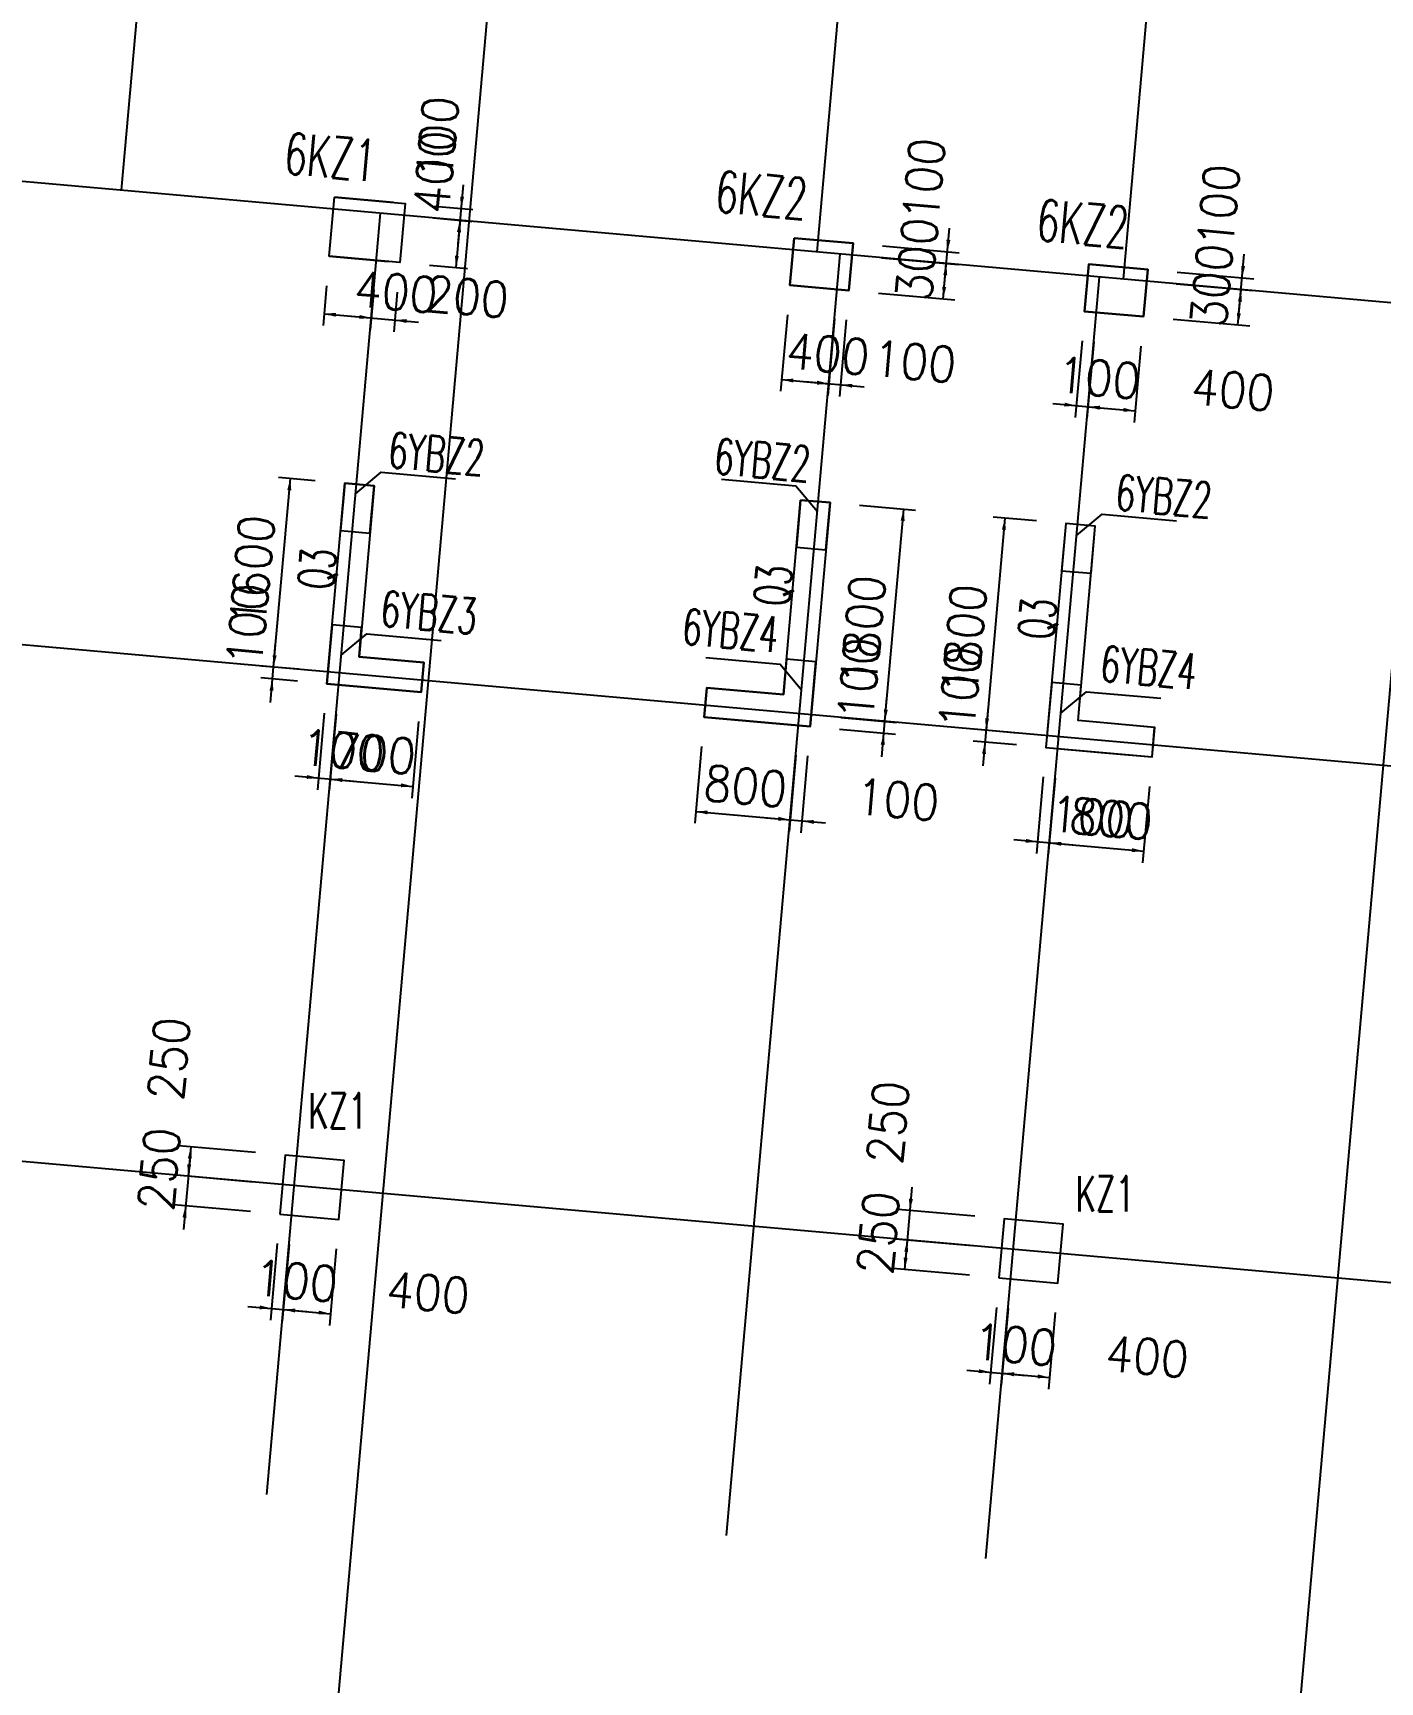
# Model space of a CAD drawing. Extents: x 387171 to 699106, y 11966 to 245688.
# Drawn here: x 605497 to 616880, y 54502 to 68437 of the extents above; entities that cross this region are included whole.
import ezdxf

# ---------------------------------------------------------------- set-up
doc = ezdxf.new("R2010")
doc.units = 0
doc.header["$LTSCALE"] = 100
doc.header["$MEASUREMENT"] = 0
for name, color, linetype in [('b边缘构件', 235, 'Continuous'), ('cnum', 7, 'Continuous'), ('COLU', 7, 'Continuous'), ('colu-主楼', 7, 'Continuous'), ('DIM', 3, 'Continuous'), ('DOTE', 253, 'Continuous'), ('NUM', 7, 'Continuous'), ('TEXT', 7, 'Continuous'), ('THIN', 7, 'Continuous'), ('wall-主楼', 2, 'Continuous'), ('Y阴影', 254, 'Continuous'), ('剪力墙身标注', 7, 'Continuous'), ('小尺寸', 4, 'Continuous'), ('柱', 2, 'Continuous')]:
    doc.layers.add(name, color=color, linetype=linetype)
doc.styles.get("Standard").update_dxf_attribs({"font": 'standard'})
doc.dimstyles.get("Standard").update_dxf_attribs({"dimtxt": 300, "dimasz": 100, "dimexe": 100, "dimexo": 250, "dimgap": 100, "dimtad": 0, "dimtoh": 1, "dimdec": 0, "dimdsep": 46, "dimcen": 0.09, "dimclrt": 7, "dimadec": 0, "dimazin": 0, "dimtfac": 1, "dimtdec": 4, "dimtofl": 0, "dimtmove": 0, "dimatfit": 3, "dimfxl": 1, "dimtolj": 1, "dimtzin": 0, "dimarcsym": 0})

# ---------------------------------------------------------------- blocks, each defined once
blk = doc.blocks.new('*D2627')
at = {"layer": '小尺寸', "color": 0, "linetype": 'ByBlock', "lineweight": -2}
for p, q in [((611872, 66056), (611814, 65409)), ((612270, 66021), (612213, 65374)), ((611823, 65508), (612222, 65473))]:
    blk.add_line(p, q, dxfattribs=at)
for points in [[(611823, 65508), (611924, 65516), (611921, 65483)], [(612222, 65473), (612121, 65465), (612123, 65499)]]:
    blk.add_solid(points, dxfattribs=at)
at = {"layer": '小尺寸', "color": 7, "linetype": 'Continuous', "lineweight": -2, "insert": (612214, 65725), "char_height": 300, "width": 576.67, "attachment_point": 5, "rotation": 354.9316}
blk.add_mtext('400', dxfattribs=at)
blk = doc.blocks.new('*D2034')
at = {"layer": '小尺寸', "color": 0, "linetype": 'ByBlock', "lineweight": -2}
for p, q in [((612270, 66021), (612213, 65374)), ((612370, 66012), (612312, 65365)), ((612022, 65491), (612520, 65447))]:
    blk.add_line(p, q, dxfattribs=at)
for points in [[(612222, 65473), (612121, 65465), (612123, 65499)], [(612321, 65464), (612422, 65472), (612419, 65439)]]:
    blk.add_solid(points, dxfattribs=at)
at = {"layer": '小尺寸', "color": 7, "linetype": 'Continuous', "lineweight": -2, "insert": (612947, 65660), "char_height": 300, "width": 476.67, "attachment_point": 5, "rotation": 354.9316}
blk.add_mtext('100', dxfattribs=at)
blk = doc.blocks.new('*D1628')
at = {"layer": '小尺寸', "color": 0, "linetype": 'ByBlock', "lineweight": -2}
for p, q in [((612667, 66538), (613315, 66480)), ((613189, 66190), (613215, 66489)), ((612641, 66239), (613288, 66182))]:
    blk.add_line(p, q, dxfattribs=at)
for points in [[(613215, 66489), (613223, 66388), (613190, 66391)], [(613189, 66190), (613181, 66292), (613214, 66289)]]:
    blk.add_solid(points, dxfattribs=at)
at = {"layer": '小尺寸', "color": 7, "linetype": 'Continuous', "lineweight": -2, "insert": (612968, 66527), "char_height": 300, "width": 566.67, "attachment_point": 5, "rotation": 84.9316}
blk.add_mtext('300', dxfattribs=at)
blk = doc.blocks.new('*D2407')
at = {"layer": '小尺寸', "color": 0, "linetype": 'ByBlock', "lineweight": -2}
for p, q in [((613198, 66290), (613242, 66788)), ((612676, 66638), (613324, 66580)), ((612667, 66538), (613315, 66480))]:
    blk.add_line(p, q, dxfattribs=at)
for points in [[(613224, 66589), (613216, 66690), (613250, 66687)], [(613215, 66489), (613223, 66388), (613190, 66391)]]:
    blk.add_solid(points, dxfattribs=at)
at = {"layer": '小尺寸', "color": 7, "linetype": 'Continuous', "lineweight": -2, "insert": (613027, 67199), "char_height": 300, "width": 476.67, "attachment_point": 5, "rotation": 84.9316}
blk.add_mtext('100', dxfattribs=at)
blk = doc.blocks.new('*D2163')
at = {"layer": '小尺寸', "color": 0, "linetype": 'ByBlock', "lineweight": -2}
for p, q in [((614362, 65835), (614305, 65188)), ((614462, 65827), (614404, 65179)), ((614114, 65305), (614612, 65261))]:
    blk.add_line(p, q, dxfattribs=at)
for points in [[(614313, 65288), (614212, 65280), (614215, 65313)], [(614413, 65279), (614514, 65287), (614511, 65253)]]:
    blk.add_solid(points, dxfattribs=at)
at = {"layer": '小尺寸', "color": 7, "linetype": 'Continuous', "lineweight": -2, "insert": (614505, 65522), "char_height": 300, "width": 476.67, "attachment_point": 5, "rotation": 354.9316}
blk.add_mtext('100', dxfattribs=at)
blk = doc.blocks.new('*D2926')
at = {"layer": '小尺寸', "color": 0, "linetype": 'ByBlock', "lineweight": -2}
for p, q in [((614462, 65827), (614404, 65179)), ((614860, 65791), (614803, 65144)), ((614413, 65279), (614811, 65243))]:
    blk.add_line(p, q, dxfattribs=at)
for points in [[(614413, 65279), (614514, 65287), (614511, 65253)], [(614811, 65243), (614710, 65236), (614713, 65269)]]:
    blk.add_solid(points, dxfattribs=at)
at = {"layer": '小尺寸', "color": 7, "linetype": 'Continuous', "lineweight": -2, "insert": (615637, 65421), "char_height": 300, "width": 576.67, "attachment_point": 5, "rotation": 354.9316}
blk.add_mtext('400', dxfattribs=at)
blk = doc.blocks.new('*D2684')
at = {"layer": '小尺寸', "color": 0, "linetype": 'ByBlock', "lineweight": -2}
for p, q in [((615158, 66317), (615805, 66260)), ((615679, 65970), (615706, 66268)), ((615131, 66018), (615779, 65961))]:
    blk.add_line(p, q, dxfattribs=at)
for points in [[(615706, 66268), (615713, 66167), (615680, 66170)], [(615679, 65970), (615671, 66071), (615704, 66068)]]:
    blk.add_solid(points, dxfattribs=at)
at = {"layer": '小尺寸', "color": 7, "linetype": 'Continuous', "lineweight": -2, "insert": (615458, 66306), "char_height": 300, "width": 566.67, "attachment_point": 5, "rotation": 84.9316}
blk.add_mtext('300', dxfattribs=at)
blk = doc.blocks.new('*D2869')
at = {"layer": '小尺寸', "color": 0, "linetype": 'ByBlock', "lineweight": -2}
for p, q in [((615688, 66069), (615732, 66567)), ((615167, 66417), (615814, 66359)), ((615158, 66317), (615805, 66260))]:
    blk.add_line(p, q, dxfattribs=at)
for points in [[(615714, 66368), (615707, 66469), (615740, 66466)], [(615706, 66268), (615713, 66167), (615680, 66170)]]:
    blk.add_solid(points, dxfattribs=at)
at = {"layer": '小尺寸', "color": 7, "linetype": 'Continuous', "lineweight": -2, "insert": (615517, 66978), "char_height": 300, "width": 476.67, "attachment_point": 5, "rotation": 84.9316}
blk.add_mtext('100', dxfattribs=at)
blk = doc.blocks.new('*D1543')
at = {"layer": '小尺寸', "color": 0, "linetype": 'ByBlock', "lineweight": -2}
for p, q in [((607959, 62689), (607902, 62041)), ((608059, 62680), (608001, 62033)), ((607711, 62159), (608209, 62114))]:
    blk.add_line(p, q, dxfattribs=at)
for points in [[(607910, 62141), (607809, 62133), (607812, 62166)], [(608010, 62132), (608111, 62140), (608108, 62107)]]:
    blk.add_solid(points, dxfattribs=at)
at = {"layer": '小尺寸', "color": 7, "linetype": 'Continuous', "lineweight": -2, "insert": (608118, 62374), "char_height": 300, "width": 476.67, "attachment_point": 5, "rotation": 354.9316}
blk.add_mtext('100', dxfattribs=at)
blk = doc.blocks.new('*D1163')
at = {"layer": '小尺寸', "color": 0, "linetype": 'ByBlock', "lineweight": -2}
for p, q in [((608059, 62680), (608001, 62033)), ((608756, 62618), (608698, 61971)), ((608010, 62132), (608707, 62070))]:
    blk.add_line(p, q, dxfattribs=at)
for points in [[(608010, 62132), (608111, 62140), (608108, 62107)], [(608707, 62070), (608606, 62063), (608609, 62096)]]:
    blk.add_solid(points, dxfattribs=at)
at = {"layer": '小尺寸', "color": 7, "linetype": 'Continuous', "lineweight": -2, "insert": (608381, 62350), "char_height": 300, "width": 566.67, "attachment_point": 5, "rotation": 354.9316}
blk.add_mtext('700', dxfattribs=at)
blk = doc.blocks.new('*D1946')
at = {"layer": '小尺寸', "color": 0, "linetype": 'ByBlock', "lineweight": -2}
for p, q in [((611146, 62406), (611089, 61759)), ((611943, 62335), (611886, 61688)), ((611098, 61858), (611895, 61788))]:
    blk.add_line(p, q, dxfattribs=at)
for points in [[(611098, 61858), (611199, 61866), (611196, 61833)], [(611895, 61788), (611794, 61780), (611797, 61813)]]:
    blk.add_solid(points, dxfattribs=at)
at = {"layer": '小尺寸', "color": 7, "linetype": 'Continuous', "lineweight": -2, "insert": (611518, 62072), "char_height": 300, "width": 566.67, "attachment_point": 5, "rotation": 354.9316}
blk.add_mtext('800', dxfattribs=at)
blk = doc.blocks.new('*D1683')
at = {"layer": '小尺寸', "color": 0, "linetype": 'ByBlock', "lineweight": -2}
for p, q in [((611943, 62335), (611886, 61688)), ((612043, 62327), (611986, 61679)), ((611696, 61805), (612194, 61761))]:
    blk.add_line(p, q, dxfattribs=at)
for points in [[(611895, 61788), (611794, 61780), (611797, 61813)], [(611994, 61779), (612095, 61786), (612093, 61753)]]:
    blk.add_solid(points, dxfattribs=at)
at = {"layer": '小尺寸', "color": 7, "linetype": 'Continuous', "lineweight": -2, "insert": (612804, 61958), "char_height": 300, "width": 476.67, "attachment_point": 5, "rotation": 354.9316}
blk.add_mtext('100', dxfattribs=at)
blk = doc.blocks.new('*D1887')
at = {"layer": '小尺寸', "color": 0, "linetype": 'ByBlock', "lineweight": -2}
for p, q in [((614035, 62150), (613978, 61502)), ((614135, 62141), (614077, 61494)), ((613787, 61620), (614285, 61576))]:
    blk.add_line(p, q, dxfattribs=at)
for points in [[(613987, 61602), (613885, 61594), (613888, 61627)], [(614086, 61593), (614187, 61601), (614184, 61568)]]:
    blk.add_solid(points, dxfattribs=at)
at = {"layer": '小尺寸', "color": 7, "linetype": 'Continuous', "lineweight": -2, "insert": (614445, 61812), "char_height": 300, "width": 476.67, "attachment_point": 5, "rotation": 354.9316}
blk.add_mtext('100', dxfattribs=at)
blk = doc.blocks.new('*D2642')
at = {"layer": '小尺寸', "color": 0, "linetype": 'ByBlock', "lineweight": -2}
for p, q in [((614135, 62141), (614077, 61494)), ((614932, 62070), (614874, 61423)), ((614086, 61593), (614883, 61523))]:
    blk.add_line(p, q, dxfattribs=at)
for points in [[(614086, 61593), (614187, 61601), (614184, 61568)], [(614883, 61523), (614782, 61515), (614785, 61548)]]:
    blk.add_solid(points, dxfattribs=at)
at = {"layer": '小尺寸', "color": 7, "linetype": 'Continuous', "lineweight": -2, "insert": (614608, 61798), "char_height": 300, "width": 566.67, "attachment_point": 5, "rotation": 354.9316}
blk.add_mtext('800', dxfattribs=at)
blk = doc.blocks.new('*D627')
at = {"layer": '小尺寸', "color": 0, "linetype": 'ByBlock', "lineweight": -2}
for p, q in [((607504, 62779), (607548, 63277)), ((607732, 62960), (607422, 62987)), ((607741, 63060), (607431, 63087))]:
    blk.add_line(p, q, dxfattribs=at)
for points in [[(607530, 63078), (607523, 63179), (607556, 63176)], [(607522, 62979), (607529, 62878), (607496, 62880)]]:
    blk.add_solid(points, dxfattribs=at)
at = {"layer": '小尺寸', "color": 7, "linetype": 'Continuous', "lineweight": -2, "insert": (607311, 63437), "char_height": 300, "width": 476.67, "attachment_point": 5, "rotation": 84.9316}
blk.add_mtext('100', dxfattribs=at)
blk = doc.blocks.new('*D238')
at = {"layer": '小尺寸', "color": 0, "linetype": 'ByBlock', "lineweight": -2}
for p, q in [((607530, 63078), (607672, 64672)), ((607882, 64653), (607572, 64681)), ((607741, 63060), (607431, 63087))]:
    blk.add_line(p, q, dxfattribs=at)
for points in [[(607672, 64672), (607680, 64571), (607646, 64574)], [(607530, 63078), (607523, 63179), (607556, 63176)]]:
    blk.add_solid(points, dxfattribs=at)
at = {"layer": '小尺寸', "color": 7, "linetype": 'Continuous', "lineweight": -2, "insert": (607352, 63897), "char_height": 300, "width": 685, "attachment_point": 5, "rotation": 84.9316}
blk.add_mtext('1600', dxfattribs=at)
blk = doc.blocks.new('*D229')
at = {"layer": '小尺寸', "color": 0, "linetype": 'ByBlock', "lineweight": -2}
for p, q in [((613710, 64337), (613551, 62544)), ((613976, 64314), (613610, 64346)), ((613817, 62521), (613451, 62553))]:
    blk.add_line(p, q, dxfattribs=at)
for points in [[(613710, 64337), (613718, 64236), (613685, 64239)], [(613551, 62544), (613543, 62645), (613576, 62642)]]:
    blk.add_solid(points, dxfattribs=at)
at = {"layer": '小尺寸', "color": 7, "linetype": 'Continuous', "lineweight": -2, "insert": (613368, 63313), "char_height": 300, "width": 690, "attachment_point": 5, "rotation": 84.9316}
blk.add_mtext('1800', dxfattribs=at)
blk = doc.blocks.new('*D4391')
at = {"layer": '小尺寸', "color": 0, "linetype": 'ByBlock', "lineweight": -2}
for p, q in [((613569, 62743), (613525, 62245)), ((613808, 62421), (613443, 62453)), ((613817, 62521), (613451, 62553))]:
    blk.add_line(p, q, dxfattribs=at)
for points in [[(613551, 62544), (613543, 62645), (613576, 62642)], [(613542, 62445), (613550, 62344), (613517, 62346)]]:
    blk.add_solid(points, dxfattribs=at)
at = {"layer": '小尺寸', "color": 7, "linetype": 'Continuous', "lineweight": -2, "insert": (613332, 62903), "char_height": 300, "width": 476.67, "attachment_point": 5, "rotation": 84.9316}
blk.add_mtext('100', dxfattribs=at)
blk = doc.blocks.new('*D689')
at = {"layer": '小尺寸', "color": 0, "linetype": 'ByBlock', "lineweight": -2}
for p, q in [((612669, 62321), (612713, 62819)), ((612323, 62653), (612795, 62611)), ((612314, 62554), (612787, 62512))]:
    blk.add_line(p, q, dxfattribs=at)
for points in [[(612696, 62620), (612688, 62721), (612721, 62718)], [(612687, 62520), (612695, 62419), (612661, 62422)]]:
    blk.add_solid(points, dxfattribs=at)
at = {"layer": '小尺寸', "color": 7, "linetype": 'Continuous', "lineweight": -2, "insert": (612477, 62979), "char_height": 300, "width": 476.67, "attachment_point": 5, "rotation": 84.9316}
blk.add_mtext('100', dxfattribs=at)
blk = doc.blocks.new('*D1431')
at = {"layer": '小尺寸', "color": 0, "linetype": 'ByBlock', "lineweight": -2}
for p, q in [((612482, 64446), (612954, 64404)), ((612696, 62620), (612855, 64413)), ((612323, 62653), (612795, 62611))]:
    blk.add_line(p, q, dxfattribs=at)
for points in [[(612855, 64413), (612863, 64312), (612829, 64315)], [(612696, 62620), (612688, 62721), (612721, 62718)]]:
    blk.add_solid(points, dxfattribs=at)
at = {"layer": '小尺寸', "color": 7, "linetype": 'Continuous', "lineweight": -2, "insert": (612513, 63389), "char_height": 300, "width": 690, "attachment_point": 5, "rotation": 84.9316}
blk.add_mtext('1800', dxfattribs=at)
blk = doc.blocks.new('*D516')
at = {"layer": '小尺寸', "color": 0, "linetype": 'ByBlock', "lineweight": -2}
for p, q in [((607978, 66301), (607948, 65965)), ((608377, 66266), (608347, 65929)), ((607957, 66064), (608356, 66029))]:
    blk.add_line(p, q, dxfattribs=at)
for points in [[(607957, 66064), (608058, 66072), (608055, 66039)], [(608356, 66029), (608255, 66021), (608257, 66054)]]:
    blk.add_solid(points, dxfattribs=at)
at = {"layer": '小尺寸', "color": 7, "linetype": 'Continuous', "lineweight": -2, "insert": (608564, 66249), "char_height": 300, "width": 576.67, "attachment_point": 5, "rotation": 354.9316}
blk.add_mtext('400', dxfattribs=at)
blk = doc.blocks.new('*D1405')
at = {"layer": '小尺寸', "color": 0, "linetype": 'ByBlock', "lineweight": -2}
for p, q in [((608377, 66266), (608347, 65929)), ((608576, 66248), (608546, 65912)), ((608156, 66047), (608754, 65994))]:
    blk.add_line(p, q, dxfattribs=at)
for points in [[(608356, 66029), (608255, 66021), (608257, 66054)], [(608555, 66011), (608656, 66019), (608653, 65986)]]:
    blk.add_solid(points, dxfattribs=at)
at = {"layer": '小尺寸', "color": 7, "linetype": 'Continuous', "lineweight": -2, "insert": (609166, 66208), "char_height": 300, "width": 566.67, "attachment_point": 5, "rotation": 354.9316}
blk.add_mtext('200', dxfattribs=at)
blk = doc.blocks.new('*D1013')
at = {"layer": '小尺寸', "color": 0, "linetype": 'ByBlock', "lineweight": -2}
for p, q in [((609132, 67153), (609088, 66655)), ((608891, 66973), (609214, 66945)), ((608882, 66874), (609205, 66845))]:
    blk.add_line(p, q, dxfattribs=at)
for points in [[(609115, 66953), (609107, 67054), (609140, 67052)], [(609106, 66854), (609114, 66753), (609080, 66756)]]:
    blk.add_solid(points, dxfattribs=at)
at = {"layer": '小尺寸', "color": 7, "linetype": 'Continuous', "lineweight": -2, "insert": (608917, 67553), "char_height": 300, "width": 476.67, "attachment_point": 5, "rotation": 84.9316}
blk.add_mtext('100', dxfattribs=at)
blk = doc.blocks.new('*D1914')
at = {"layer": '小尺寸', "color": 0, "linetype": 'ByBlock', "lineweight": -2}
for p, q in [((608882, 66874), (609205, 66845)), ((609106, 66854), (609071, 66455)), ((608847, 66475), (609170, 66447))]:
    blk.add_line(p, q, dxfattribs=at)
for points in [[(609106, 66854), (609114, 66753), (609080, 66756)], [(609071, 66455), (609063, 66556), (609096, 66553)]]:
    blk.add_solid(points, dxfattribs=at)
at = {"layer": '小尺寸', "color": 7, "linetype": 'Continuous', "lineweight": -2, "insert": (608891, 67263), "char_height": 300, "width": 576.67, "attachment_point": 5, "rotation": 84.9316}
blk.add_mtext('400', dxfattribs=at)
blk = doc.blocks.new('*D1656')
at = {"layer": 'DIM', "color": 0, "linetype": 'ByBlock', "lineweight": -2}
for p, q in [((612925, 58684), (612867, 58037)), ((613455, 58437), (612808, 58494)), ((613433, 58188), (612785, 58245))]:
    blk.add_line(p, q, dxfattribs=at)
for points in [[(612907, 58485), (612899, 58586), (612933, 58583)], [(612885, 58236), (612893, 58135), (612860, 58138)]]:
    blk.add_solid(points, dxfattribs=at)
at = {"layer": 'DIM', "color": 7, "linetype": 'Continuous', "lineweight": -2, "insert": (612722, 59231), "char_height": 300, "width": 566.67, "attachment_point": 5, "rotation": 84.9316}
blk.add_mtext('250', dxfattribs=at)
blk = doc.blocks.new('*D2430')
at = {"layer": 'DIM', "color": 0, "linetype": 'ByBlock', "lineweight": -2}
for p, q in [((613433, 58188), (612785, 58245)), ((612885, 58236), (612863, 57987)), ((613411, 57939), (612763, 57996))]:
    blk.add_line(p, q, dxfattribs=at)
for points in [[(612885, 58236), (612893, 58135), (612860, 58138)], [(612863, 57987), (612855, 58088), (612888, 58085)]]:
    blk.add_solid(points, dxfattribs=at)
at = {"layer": 'DIM', "color": 7, "linetype": 'Continuous', "lineweight": -2, "insert": (612640, 58298), "char_height": 300, "width": 566.67, "attachment_point": 5, "rotation": 84.9316}
blk.add_mtext('250', dxfattribs=at)
blk = doc.blocks.new('*D2047')
at = {"layer": 'DIM', "color": 0, "linetype": 'ByBlock', "lineweight": -2}
for p, q in [((613638, 57667), (613580, 57020)), ((613737, 57659), (613680, 57011)), ((613390, 57137), (613888, 57093))]:
    blk.add_line(p, q, dxfattribs=at)
for points in [[(613589, 57120), (613488, 57112), (613491, 57145)], [(613689, 57111), (613790, 57119), (613787, 57085)]]:
    blk.add_solid(points, dxfattribs=at)
at = {"layer": 'DIM', "color": 7, "linetype": 'Continuous', "lineweight": -2, "insert": (613797, 57352), "char_height": 300, "width": 476.67, "attachment_point": 5, "rotation": 354.9316}
blk.add_mtext('100', dxfattribs=at)
blk = doc.blocks.new('*D2949')
at = {"layer": 'DIM', "color": 0, "linetype": 'ByBlock', "lineweight": -2}
for p, q in [((613737, 57659), (613680, 57011)), ((614136, 57623), (614078, 56976)), ((613689, 57111), (614087, 57075))]:
    blk.add_line(p, q, dxfattribs=at)
for points in [[(613689, 57111), (613790, 57119), (613787, 57085)], [(614087, 57075), (613986, 57068), (613989, 57101)]]:
    blk.add_solid(points, dxfattribs=at)
at = {"layer": 'DIM', "color": 7, "linetype": 'Continuous', "lineweight": -2, "insert": (614913, 57253), "char_height": 300, "width": 576.67, "attachment_point": 5, "rotation": 354.9316}
blk.add_mtext('400', dxfattribs=at)
blk = doc.blocks.new('*D4156')
at = {"layer": 'DIM', "color": 0, "linetype": 'ByBlock', "lineweight": -2}
for p, q in [((607379, 58976), (606731, 59033)), ((606831, 59024), (606809, 58775)), ((607357, 58727), (606709, 58784))]:
    blk.add_line(p, q, dxfattribs=at)
for points in [[(606831, 59024), (606839, 58923), (606806, 58926)], [(606809, 58775), (606801, 58876), (606834, 58873)]]:
    blk.add_solid(points, dxfattribs=at)
at = {"layer": 'DIM', "color": 7, "linetype": 'Continuous', "lineweight": -2, "insert": (606646, 59770), "char_height": 300, "width": 566.67, "attachment_point": 5, "rotation": 84.9316}
blk.add_mtext('250', dxfattribs=at)
blk = doc.blocks.new('*D3780')
at = {"layer": 'DIM', "color": 0, "linetype": 'ByBlock', "lineweight": -2}
for p, q in [((606827, 58974), (606769, 58327)), ((607357, 58727), (606709, 58784)), ((607335, 58477), (606687, 58535))]:
    blk.add_line(p, q, dxfattribs=at)
for points in [[(606809, 58775), (606801, 58876), (606834, 58873)], [(606787, 58526), (606795, 58425), (606761, 58428)]]:
    blk.add_solid(points, dxfattribs=at)
at = {"layer": 'DIM', "color": 7, "linetype": 'Continuous', "lineweight": -2, "insert": (606563, 58837), "char_height": 300, "width": 566.67, "attachment_point": 5, "rotation": 84.9316}
blk.add_mtext('250', dxfattribs=at)
blk = doc.blocks.new('*D3972')
at = {"layer": 'DIM', "color": 0, "linetype": 'ByBlock', "lineweight": -2}
for p, q in [((607562, 58206), (607504, 57559)), ((607661, 58198), (607604, 57550)), ((607314, 57676), (607812, 57632))]:
    blk.add_line(p, q, dxfattribs=at)
for points in [[(607513, 57659), (607412, 57651), (607415, 57684)], [(607613, 57650), (607714, 57657), (607711, 57624)]]:
    blk.add_solid(points, dxfattribs=at)
at = {"layer": 'DIM', "color": 7, "linetype": 'Continuous', "lineweight": -2, "insert": (607721, 57891), "char_height": 300, "width": 476.67, "attachment_point": 5, "rotation": 354.9316}
blk.add_mtext('100', dxfattribs=at)
blk = doc.blocks.new('*D302')
at = {"layer": 'DIM', "color": 0, "linetype": 'ByBlock', "lineweight": -2}
for p, q in [((607661, 58198), (607604, 57550)), ((608060, 58162), (608002, 57515)), ((607613, 57650), (608011, 57614))]:
    blk.add_line(p, q, dxfattribs=at)
for points in [[(607613, 57650), (607714, 57657), (607711, 57624)], [(608011, 57614), (607910, 57607), (607913, 57640)]]:
    blk.add_solid(points, dxfattribs=at)
at = {"layer": 'DIM', "color": 7, "linetype": 'Continuous', "lineweight": -2, "insert": (608836, 57792), "char_height": 300, "width": 576.67, "attachment_point": 5, "rotation": 354.9316}
blk.add_mtext('400', dxfattribs=at)

msp = doc.modelspace()

# ---------------------------------------------------------------- hatches: boundary and pattern name
at = {"layer": 'Y阴影'}
h = msp.add_hatch(dxfattribs=at)
h.set_pattern_fill('ANSI31', color=256, scale=25, angle=-21.95462, style=0)
h.set_pattern_definition([])
h.paths.add_polyline_path([(608131.3, 64631.2), (608095.9, 64232.7), (608345.1, 64210.6), (608380.5, 64609.1)], flags=0)
h = msp.add_hatch(dxfattribs=at)
h.set_pattern_fill('ANSI31', color=256, scale=25, angle=-21.95462, style=0)
h.set_pattern_definition([])
h.paths.add_polyline_path([(611983.9, 64490.3), (611948.5, 64091.8), (612197.7, 64069.7), (612233.1, 64468.2)], flags=0)
h = msp.add_hatch(dxfattribs=at)
h.set_pattern_fill('ANSI31', color=256, scale=25, angle=-21.95462, style=0)
h.set_pattern_definition([])
h.paths.add_polyline_path([(614225.1, 64291.5), (614189.7, 63893.1), (614438.9, 63871), (614474.3, 64269.4)], flags=0)
h = msp.add_hatch(dxfattribs=at)
h.set_pattern_fill('ANSI31', color=256, scale=25, angle=-21.95462, style=0)
h.set_pattern_definition([])
h.paths.add_polyline_path([(608025.2, 63435.9), (607981.1, 62937.8), (608777.9, 62867.2), (608800, 63116.2), (608252.4, 63164.8), (608274.4, 63413.8)], flags=0)
h = msp.add_hatch(dxfattribs=at)
h.set_pattern_fill('ANSI31', color=256, scale=25, angle=-21.95462, style=0)
h.set_pattern_definition([])
h.paths.add_polyline_path([(611190.7, 62904.2), (611168.6, 62655.1), (612065, 62575.6), (612113.6, 63123.5), (611864.8, 63145.5), (611838.3, 62846.7)], flags=0)
h = msp.add_hatch(dxfattribs=at)
h.set_pattern_fill('ANSI31', color=256, scale=25, angle=-21.95462, style=0)
h.set_pattern_definition([])
h.paths.add_polyline_path([(614105.8, 62946.8), (614057.2, 62398.9), (614555.3, 62354.8), (614953.7, 62319.4), (614975.8, 62568.4), (614577.4, 62603.8), (614328.5, 62625.9), (614355, 62924.7)], flags=0)

# ---------------------------------------------------------------- linework, layer by layer
at = {"layer": 'b边缘构件'}
for points in [[(608131.3, 64631.2), (608095.9, 64232.7), (608345.1, 64210.6), (608380.5, 64609.1), (608131.3, 64631.2)], [(611983.9, 64490.3), (611948.5, 64091.8), (612197.7, 64069.7), (612233.1, 64468.2), (611983.9, 64490.3)], [(614225.1, 64291.5), (614189.7, 63893.1), (614438.9, 63871), (614474.3, 64269.4), (614225.1, 64291.5)], [(608025.2, 63435.9), (607981.1, 62937.8), (608777.9, 62867.2), (608800, 63116.2), (608252.4, 63164.8), (608274.4, 63413.8), (608025.2, 63435.9)], [(611190.7, 62904.2), (611168.6, 62655.1), (612065, 62575.6), (612113.6, 63123.5), (611864.8, 63145.5), (611838.3, 62846.7), (611190.7, 62904.2)], [(614105.8, 62946.8), (614057.2, 62398.9), (614555.3, 62354.8), (614953.7, 62319.4), (614975.8, 62568.4), (614577.4, 62603.8), (614328.5, 62625.9), (614355, 62924.7), (614105.8, 62946.8)]]:
    msp.add_lwpolyline(points, dxfattribs=at)
at = {"layer": 'COLU'}
for points in [[(607583.7, 58455.4), (608081.7, 58411.2), (608125.9, 58909.3), (607627.9, 58953.5)], [(613659.8, 57916.5), (614157.9, 57872.3), (614202.1, 58370.4), (613704, 58414.6)]]:
    msp.add_lwpolyline(points, close=True, dxfattribs=at)
at = {"layer": 'colu-主楼'}
for points in [[(608044.6, 67048.3), (608642.3, 66995.3), (608598.1, 66497.2), (608000.5, 66550.2)], [(611929.4, 66703.7), (612427.4, 66659.6), (612392.1, 66261.1), (611894, 66305.3)], [(614917.6, 66438.7), (614419.6, 66482.9), (614384.3, 66084.4), (614882.3, 66040.3)]]:
    msp.add_lwpolyline(points, close=True, dxfattribs=at)
at = {"layer": 'DOTE'}
for p, q in [((612569.3, 105047.1), (607133.4, 43756.3)), ((620637.6, 104331.5), (615201.7, 43040.7)), ((607412.5, 80295.8), (606242.8, 67107.7)), ((613289.4, 79774.6), (612119.8, 66586.5)), ((615879.3, 79544.9), (614709.6, 66356.8)), ((652182.4, 63033.3), (592190.1, 68354)), ((662839, 53805.8), (502916.7, 67989.4)), ((607473.8, 56084.9), (608434.2, 66913.3)), ((611358.6, 55740.3), (612319, 66568.8)), ((613550, 55546), (614510.4, 66374.4)), ((651837.9, 59148.5), (602113.1, 63558.7))]:
    msp.add_line(p, q, dxfattribs=at)
at = {"layer": 'THIN', "color": 200}
for points in [[(608223.8, 64542.8), (608440.7, 64724.3), (609068.2, 64668.7)], [(612125.6, 64390.4), (611944.1, 64607.3), (611316.5, 64663)], [(614316.4, 64189), (614533.3, 64370.6), (615160.8, 64314.9)], [(608102.8, 63178), (608319.7, 63359.6), (608947.2, 63303.9)], [(611991.9, 62883.3), (611810.4, 63100.2), (611182.9, 63155.8)], [(614183.3, 62688.9), (614400.2, 62870.5), (615027.8, 62814.8)]]:
    msp.add_lwpolyline(points, dxfattribs=at)
at = {"layer": 'wall-主楼'}
for points in [[(608252.4, 63164.8), (608800.2, 63116.2), (608778.1, 62867.1), (607981.2, 62937.8), (608131.4, 64631.2), (608380.5, 64609.1)], [(611984, 64490.3), (612233.1, 64468.2), (612065.2, 62575.6), (611168.7, 62655.1), (611190.8, 62904.1), (611838.3, 62846.7)], [(614474.3, 64269.4), (614225.2, 64291.5), (614057.4, 62398.9), (614953.9, 62319.4), (614976, 62568.4), (614328.5, 62625.9)]]:
    msp.add_lwpolyline(points, close=True, dxfattribs=at)
at = {"layer": '柱'}
for p, q in [((608542.5, 67004.1), (608044.5, 67048.3)), ((611929.2, 66703.8), (611893.9, 66305.3)), ((612427.3, 66659.6), (611929.2, 66703.8)), ((612391.9, 66261.2), (612427.3, 66659.6)), ((608000.3, 66550.3), (608498.3, 66506.1)), ((614419.4, 66482.9), (614384.1, 66084.5)), ((614917.5, 66438.7), (614419.4, 66482.9)), ((614882.1, 66040.3), (614917.5, 66438.7)), ((611893.9, 66305.3), (612391.9, 66261.2)), ((614384.1, 66084.5), (614882.1, 66040.3))]:
    msp.add_line(p, q, dxfattribs=at)
for points in [[(608044.5, 67048.3), (608642.1, 66995.3), (608597.9, 66497.3), (608000.3, 66550.3)], [(611929.2, 66703.8), (612427.3, 66659.6), (612391.9, 66261.2), (611893.9, 66305.3)], [(614419.4, 66482.9), (614917.5, 66438.7), (614882.1, 66040.3), (614384.1, 66084.5)]]:
    msp.add_lwpolyline(points, close=True, dxfattribs=at)

# ---------------------------------------------------------------- texts
at = {"layer": 'cnum', "color": 200, "width": 0.7}
for s, p in [('6KZ1', (607610.1, 67248.6)), ('6KZ2', (611252.3, 66925.6)), ('6KZ2', (613967.8, 66684.7)), ('6KZ2', (613967.8, 66684.7))]:
    msp.add_text(s, height=350, rotation=354.93165, dxfattribs=at).set_placement(p)
at = {"layer": 'NUM', "color": 200, "width": 0.7}
for p in [(607824, 59178.4), (614308.1, 58476.5)]:
    msp.add_text('KZ1', height=300, dxfattribs=at).set_placement(p)
at = {"layer": 'TEXT', "color": 200, "width": 0.7}
for s, p in [('6YBZ2', (608490, 64766.2)), ('6YBZ2', (611245, 64713.7)), ('6YBZ2', (614637, 64408)), ('6YBZ3', (608426, 63426.6)), ('6YBZ4', (610974.3, 63274.7)), ('6YBZ4', (614508.7, 62961.2))]:
    msp.add_text(s, height=300, rotation=354.93165, dxfattribs=at).set_placement(p)
at = {"layer": '剪力墙身标注', "width": 0.7}
for p in [(608033, 63723.2), (611885.7, 63583.6), (614119.5, 63301.6)]:
    msp.add_text('Q3', height=300, rotation=84.93165, dxfattribs=at).set_placement(p)

# ---------------------------------------------------------------- dimensions: what is measured, and where the dimension line sits
at = {"layer": 'DIM', "color": 200}
for p1, p2, picture, middle in [((607627.9, 58953.5), (607605.8, 58704.4), '*D4156', (606601.2, 59263.4)), ((613704, 58414.6), (613681.9, 58165.5), '*D1656', (612677.4, 58724.5)), ((607605.8, 58704.4), (607583.7, 58455.4), '*D3780', (606518.5, 58330.9)), ((613681.9, 58165.5), (613659.8, 57916.5), '*D2430', (612594.7, 57792)), ((607583.7, 58455.4), (607683.3, 58446.6), '*D3972', (607334, 57925.4)), ((607683.3, 58446.6), (608081.7, 58411.2), '*D302', (608250.4, 57844.1)), ((613659.8, 57916.5), (613759.5, 57907.7), '*D2047', (613410.1, 57386.5)), ((613759.5, 57907.7), (614157.9, 57872.3), '*D2949', (614326.5, 57305.2))]:
    dim = msp.add_aligned_dim(p1=p1, p2=p2, distance=-800, dimstyle='Standard', dxfattribs=at)
    dim.commit()
    dim.dimension.update_dxf_attribs({"geometry": picture, "text_midpoint": middle})
at = {"layer": '小尺寸'}
for base, p1, p2, angle, picture, middle in [((609105.9, 66853.8), (608642.1, 66995.3), (608633.3, 66895.7), 84.93165, '*D1013', (608882.6, 67166.2)), ((609070.5, 66455.3), (608633.3, 66895.7), (608597.9, 66497.3), 84.93165, '*D1914', (608839.2, 66676.6)), ((608355.6, 66029.1), (608000.3, 66550.3), (608398.7, 66514.9), 354.93165, '*D516', (607978.2, 66301.2)), ((608554.9, 66011.4), (608398.7, 66514.9), (608597.9, 66497.3), 354.93165, '*D1405', (608684.9, 66250.9)), ((607671.8, 64671.9), (607989.9, 63037.4), (608131.3, 64631.2), 84.93165, '*D238', (607352.1, 63897.1)), ((612854.8, 64413), (612073.9, 62675.2), (612232.9, 64468.2), 84.93165, '*D1431', (612513, 63389.2)), ((613551, 62544.2), (614225.1, 64291.5), (614066.1, 62498.5), 84.93165, '*D229', (613368.3, 63313.4)), ((607530.4, 63078.2), (607981.1, 62937.8), (607989.9, 63037.4), 84.93165, '*D627', (607277, 63050.5)), ((612695.7, 62620.1), (612065, 62575.6), (612073.9, 62675.2), 84.93165, '*D689', (612442.3, 62592.4)), ((613542.2, 62444.6), (614066.1, 62498.5), (614057.2, 62398.9), 84.93165, '*D4391', (613297.6, 62516.5))]:
    dim = msp.add_linear_dim(base=base, p1=p1, p2=p2, angle=angle, dimstyle='Standard', dxfattribs=at)
    dim.commit()
    dim.dimension.update_dxf_attribs({"geometry": picture, "text_midpoint": middle})
for p1, p2, picture, middle in [((612418.4, 66560), (612427.3, 66659.6), '*D2407', (612992.9, 66812.1)), ((614908.6, 66339.1), (614917.5, 66438.7), '*D2869', (615483.2, 66591.3)), ((612391.9, 66261.2), (612418.4, 66560), '*D1628', (612920.5, 65995.3)), ((614882.1, 66040.3), (614908.6, 66339.1), '*D2684', (615410.7, 65774.5)), ((611893.9, 66305.3), (612292.3, 66270), '*D2627', (611628.1, 65776.7)), ((612292.3, 66270), (612391.9, 66261.2), '*D2034', (612560.6, 65694)), ((614384.1, 66084.5), (614483.7, 66075.6), '*D2163', (614118.3, 65555.9)), ((614483.7, 66075.6), (614882.1, 66040.3), '*D2926', (615050.8, 65473.2)), ((607981.1, 62937.8), (608080.7, 62929), '*D1543', (607731.4, 62407.8)), ((608080.7, 62929), (608777.9, 62867.2), '*D1163', (608380.7, 62350.2)), ((611168.6, 62655.1), (611965.4, 62584.5), '*D1946', (611518.4, 62071.9)), ((611965.4, 62584.5), (612065, 62575.6), '*D1683', (612417, 61992.2)), ((614057.2, 62398.9), (614156.8, 62390.1), '*D1887', (614058.4, 61846.7)), ((614156.8, 62390.1), (614953.7, 62319.4), '*D2642', (614608.4, 61797.9))]:
    dim = msp.add_aligned_dim(p1=p1, p2=p2, distance=-800, dimstyle='Standard', dxfattribs=at)
    dim.commit()
    dim.dimension.update_dxf_attribs({"geometry": picture, "text_midpoint": middle})

doc.saveas('drawing.dxf')
